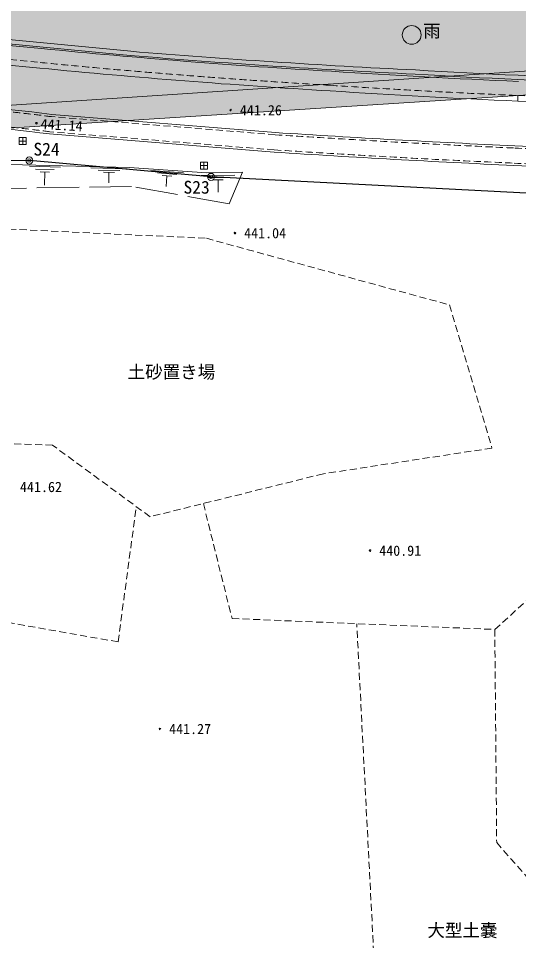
# Model space of a CAD drawing. Units: millimetres, scale not verified. Extents: x 5000 to 205306, y 4475 to 281715.
# Drawn here: x 82882 to 100708, y 84420 to 117298 of the extents above; entities that cross this region are included whole.
import ezdxf
from ezdxf.enums import TextEntityAlignment as Align

# ---------------------------------------------------------------- set-up
doc = ezdxf.new("R2010")
doc.units = ezdxf.units.MM
doc.header["$LTSCALE"] = 250
doc.header["$PDMODE"] = 32
doc.header["$PDSIZE"] = 125
doc.linetypes.add('DASHED', pattern=[7.5, 6, -1.5])
doc.linetypes.add('USER3', pattern=[1.5, 1, -0.5])
for name, color, linetype, lineweight in [('プロットマーク', 5, 'Continuous', 13), ('ベクトルデータ', 30, 'Continuous', 13), ('汎用Layer', 7, 'Continuous', 13), ('測量図', 6, 'Continuous', 25), ('点名', 6, 'Continuous', 13), ('独標', 7, 'Continuous', 13), ('現況', 7, 'Continuous', 13)]:
    doc.layers.add(name, color=color, linetype=linetype, lineweight=lineweight)
doc.layers.add('道・水路', color=254, linetype='Continuous')
doc.styles.add('ＭＳ ゴシック', font='')
doc.styles.add('ＭＳ 明朝', font='')
doc.styles.get('ＭＳ ゴシック').set_extended_font_data('MS Gothic')
doc.styles.get('ＭＳ 明朝').set_extended_font_data('MS Mincho')

msp = doc.modelspace()

# ---------------------------------------------------------------- hatches: boundary and pattern name
at = {"layer": '独標'}
for points in [[(90419.1, 114028.2, 0.41421), (90449.1, 113998.2, 0.41421)], [(87895.5, 91964.8, 0.41421), (87925.5, 91934.8, 0.41421)]]:
    msp.add_hatch(color=256, dxfattribs=at).paths.add_polyline_path(points)
h = msp.add_hatch(color=256, dxfattribs=at)
edge = h.paths.add_edge_path()
edge.add_ellipse((83523.5, 113560), major_axis=(23, 19.3), ratio=1, start_angle=140, end_angle=-40)
h = msp.add_hatch(color=256, dxfattribs=at)
edge = h.paths.add_edge_path()
edge.add_ellipse((90598.8, 109644.3), major_axis=(23, 19.3), ratio=1, start_angle=140, end_angle=-40)
h = msp.add_hatch(color=256, dxfattribs=at)
edge = h.paths.add_edge_path()
edge.add_ellipse((95415.6, 98321.5), major_axis=(23, 19.3), ratio=1, start_angle=140, end_angle=-40)
at = {"layer": '道・水路'}
for color, points in [(256, [(129191, 124211.6), (130981.9, 124310.5), (133649.5, 124448.6), (161326.6, 125956.5), (172380.1, 125739.2), (175068.9, 125753.2), (190022.7, 125498.8), (196623.1, 125929.6), (202005.1, 126428.9), (202005.1, 117113.2), (201288.5, 117070.1), (201029.4, 118038), (192212.3, 119262.8), (189616.5, 118700.8), (165724.3, 119295.8), (153188, 118923), (138192.6, 117935.6), (131377.7, 117415.3), (118886, 116575.5), (110602.4, 116058.6), (73473.8, 113603), (73518.7, 112808.3), (73396.6, 112800.5), (72971.3, 112182.7), (71362, 109845.1), (70823.3, 109062.7), (70680.8, 101076.1), (70261.1, 94545.4), (66929.1, 20630.6), (69957.6, 21809.8), (108771.4, 36437.2), (143328, 49589.7), (156830, 54332.2), (159745.1, 51213.3), (117587.2, 35591), (55567.9, 12897.4), (53734.1, 12140.8), (38185.3, 5704.1), (34928.9, 5704.1), (34328.5, 8117.7), (54647.1, 16455.1), (62550.2, 19373.3), (63908.9, 23521.7), (64643.2, 46960.2), (64843.9, 52456.5), (67043.2, 101910.3), (67024.8, 102977.7), (65898.6, 112058.1), (63950, 110780.8), (59350.4, 108134.2), (52596, 102601.8), (47040.1, 98966.2), (43860.5, 98011.4), (38899.8, 97124.6), (26990.7, 94712.6), (26616.7, 97619.3), (38699.5, 100028.3), (42755.1, 100710.8), (46959.8, 102126.5), (51319.8, 105229.7), (60229.7, 112154.8), (61619.1, 113226.2), (68253.5, 117098), (69636.1, 119433), (72762.1, 126783), (79650.2, 142745.7), (82511.3, 142745.7), (75834.2, 126947.8), (75471, 126110.7), (73258.7, 120992)]), (7, [(165724.3, 119295.8), (189616.5, 118700.8), (193792, 118695.6), (200967.5, 119261), (201226.6, 118293.1), (195250.8, 117784.5), (192538.7, 117668.2), (184230, 117810.5), (173866.5, 118109), (173462.5, 118107.3), (163881, 118068), (152682.9, 117861.9), (139105.2, 117082.7), (130377.3, 116488.7), (118703.6, 115704), (73518.7, 112808.3), (73473.8, 113603), (110602.4, 116058.6), (118886, 116575.5), (131377.7, 117415.3), (138192.6, 117935.6), (153188, 118923)])]:
    msp.add_hatch(color=color, dxfattribs=at).paths.add_polyline_path(points)

# ---------------------------------------------------------------- linework, layer by layer
at = {"layer": 'プロットマーク'}
for p, q in [((82908, 112925.2), (83158, 112925.2)), ((83033, 112800.2), (83033, 113050.2)), ((89495.5, 111927.3), (89495.5, 112177.3)), ((89370.5, 112052.3), (89620.5, 112052.3))]:
    msp.add_line(p, q, dxfattribs=at)
for points in [[(82908, 112800.2), (83158, 112800.2), (83158, 113050.2), (82908, 113050.2)], [(89370.5, 111927.3), (89620.5, 111927.3), (89620.5, 112177.3), (89370.5, 112177.3)]]:
    msp.add_lwpolyline(points, close=True, dxfattribs=at)
at = {"layer": 'プロットマーク', "color": 6}
for centre in [(83271.2, 112233), (89744.9, 111648.9)]:
    msp.add_circle(centre, 125, dxfattribs=at)
for p in [(83271.2, 112233), (89744.9, 111648.9)]:
    msp.add_point(p, dxfattribs=at)
at = {"layer": 'ベクトルデータ', "color": 5}
for p, q in [((110221.1, 115160.3), (89763, 113848.8)), ((89763, 113848.8), (83276.4, 113433)), ((83276.4, 113433), (73396.6, 112800.5))]:
    msp.add_line(p, q, dxfattribs=at)
for points in [[(73518.7, 112807.5), (73473.8, 113603), (110602.4, 116058.6), (118886, 116575.5), (131377.7, 117415.3), (138192.6, 117935.6), (153188, 118923), (165724.3, 119295.8), (189616.5, 118700.8), (193792, 118695.6), (197933.2, 118930.8)], [(197933.2, 114775.2), (186431, 112987.2), (187521.7, 107290.3), (187889.5, 103791.1), (186633.8, 103639.9), (183073.1, 102978.2), (180018.9, 102708.5), (179324.5, 102620.5), (175621.6, 112621.8), (174082.1, 112441.4), (170285.8, 112608.3), (150303.9, 111758.2), (144153.9, 111771.5), (139673.2, 111606.5), (130725.1, 110252.1), (118866.4, 109261.6), (110167.5, 110591.6), (89744.9, 111648.9), (83271.2, 112233), (72971.3, 112182.7)]]:
    msp.add_lwpolyline(points, dxfattribs=at)
at = {"layer": '測量図'}
msp.add_lwpolyline([(110167.5, 110591.6), (89744.9, 111648.9), (83271.2, 112233), (72971.3, 112182.7), (71362, 109845.1), (70812.5, 108412.7), (70680.8, 101076.1), (70261.1, 94545.4), (70234.7, 93008.3), (70639.5, 82101.6), (70646.4, 72987.3), (70686.8, 52916.5), (70562.2, 40717.1), (69761.8, 32908), (69957.6, 21809.8), (108771.4, 36437.2)], dxfattribs=at)
at = {"layer": '独標'}
for points in [[(90419.1, 114028.2, 0.41421), (90449.1, 113998.2, 0.41421)], [(87895.5, 91964.8, 0.41421), (87925.5, 91934.8, 0.41421)]]:
    msp.add_lwpolyline(points, format="xyb", close=True, dxfattribs=at)
for centre, start, end in [((90449.1, 114028.2), 0, 180), ((83523.5, 113560), 359.99898, 180.00102), ((83523.5, 113560), 180, 360), ((90598.8, 109644.3), 359.99898, 180.00102), ((90598.8, 109644.3), 180, 360), ((95415.6, 98321.5), 359.99898, 180.00102), ((95415.6, 98321.5), 180, 360), ((87925.5, 91964.8), 0, 180)]:
    msp.add_arc(centre, 30, start, end, dxfattribs=at)
at = {"layer": '現況'}
for p, q in [((74781.2, 117087.8), (83706.4, 116224.3)), ((75024.4, 117115.6), (86870.2, 115976.9)), ((75050.1, 117263.8), (86883.6, 116126.3)), ((74713.8, 116391.1), (83638.5, 115527.6)), ((100688.4, 114551.6), (100679.8, 114351.7)), ((100680.3, 114351.7), (103752, 114235.7)), ((92043.4, 113230.1), (84066.6, 113876)), ((91992.3, 112531.9), (83993.1, 113179.7)), ((83276.1, 112026.1), (84381.3, 111997.9)), ((83494.7, 111926.5), (84157.8, 111909.6)), ((83658.1, 111828.3), (83989.7, 111819.9)), ((83823.9, 111824.1), (83811.9, 111351.6)), ((85462.7, 111970.4), (86758.1, 111940.3)), ((85720.1, 111891.7), (86497.3, 111873.7)), ((85912.7, 111814.6), (86301.3, 111805.5)), ((86107, 111810), (86098.4, 111439.6)), ((87606.5, 111879.9), (88765.9, 111797.5)), ((87833, 111788.3), (88528.7, 111738.8)), ((90872.1, 111811.4), (89594.1, 111788.7)), ((88001.6, 111700.8), (88349.4, 111676)), ((88175.5, 111688.4), (88148.1, 111302.8)), ((89401, 111702.5), (90599, 111706.5)), ((89640.9, 111621.3), (90359.7, 111623.8)), ((89820.9, 111540), (90180.3, 111541.2)), ((90000.6, 111540.6), (90002.1, 111107.6))]:
    msp.add_line(p, q, dxfattribs=at)
at = {"layer": '現況', "linetype": 'USER3'}
for p, q in [((74733, 116590.2), (83657.9, 115726.7)), ((100688.4, 114551.6), (103759.5, 114435.5)), ((92037.6, 113150.3), (84058.2, 113796.4)), ((91998.2, 112611.7), (84001.5, 113259.3)), ((99862.1, 95512.3), (106118.8, 101172.4)), ((95563.6, 83607.3), (94940.9, 95717.5))]:
    msp.add_line(p, q, dxfattribs=at)
at = {"layer": '現況'}
msp.add_lwpolyline([(89594.1, 111788.7), (86823, 111985.7), (80164.8, 112155.4)], dxfattribs=at)
at = {"layer": '現況', "linetype": 'DASHED'}
for points in [[(90872.1, 111811.4), (90395.1, 110693.1), (86917.1, 111310.4)], [(86917.1, 111310.4), (79731.5, 111196.4), (74980.5, 111007.6)]]:
    msp.add_lwpolyline(points, dxfattribs=at)
at = {"layer": '現況', "linetype": 'USER3'}
msp.add_lwpolyline([(77739, 107593), (82550.9, 109786.6), (89579.7, 109458.1), (98251.7, 107083), (99759.4, 101978.7), (93751.7, 101063.1), (87575.5, 99532.5), (84099, 102081.9), (78166.3, 102293.7)], close=True, dxfattribs=at)
for points in [[(89473.3, 100002.8), (90495.5, 95902.9), (99862.1, 95512.3), (99928.6, 87911.3)], [(70471.1, 82562.6), (72823, 84131.8), (72896.9, 92251.4), (73256.3, 95926.5), (74549.1, 96308.8), (80276.7, 96152.3), (86435.9, 95069.2), (87080.9, 99895.2)], [(99928.6, 87911.3), (102132.6, 85427.1), (102597.3, 80472), (106247.9, 75249.7)]]:
    msp.add_lwpolyline(points, dxfattribs=at)
at = {"layer": '現況'}
msp.add_circle((96898.8, 116711.6), 335, dxfattribs=at)
for centre, radius, start, end in [((109669.3, 380881.4), 265927.5, 264.3972, 266.62962), ((112046.1, 422033), 306939.8, 265.29769, 267.19654), ((112046.1, 422033), 307089.8, 265.2975, 267.1964), ((109669.3, 380881.4), 266627.5, 264.3973, 266.62909), ((113128.8, 405152), 290366.6, 266.22971, 267.54845), ((111361.4, 357237.7), 242201.3, 266.60861, 268.34046), ((111361.4, 357237.7), 242351.3, 266.60879, 268.34033), ((113128.8, 405152), 291066.6, 266.23019, 267.54879), ((77011.4, 59668.6), 54664.6, 82.58458, 94.5703), ((77011.4, 59668.6), 53964.6, 82.56656, 94.58398), ((119947.7, 539690.7), 427372.5, 266.25634, 267.40209), ((119947.7, 539690.7), 428072.5, 266.25562, 267.40212), ((112731.6, 384409.9), 271924.3, 267.438, 269.31707), ((112731.6, 384409.9), 272624.3, 267.43795, 269.31671)]:
    msp.add_arc(centre, radius, start, end, dxfattribs=at)
at = {"layer": '現況', "linetype": 'USER3'}
for centre, radius, start, end in [((109669.3, 380881.4), 266427.5, 264.39727, 266.62924), ((113128.8, 405152), 290866.6, 266.23005, 267.54869), ((77011.4, 59668.6), 54584.6, 82.58254, 94.57185), ((77011.4, 59668.6), 54044.6, 82.56864, 94.5824), ((119947.7, 539690.7), 427452.5, 266.25626, 267.40209), ((119947.7, 539690.7), 427992.5, 266.2557, 267.40211), ((112731.6, 384409.9), 272004.3, 267.43799, 269.31703), ((112731.6, 384409.9), 272544.3, 267.43796, 269.31675)]:
    msp.add_arc(centre, radius, start, end, dxfattribs=at)

# ---------------------------------------------------------------- texts
at = {"layer": '汎用Layer', "style": 'ＭＳ ゴシック'}
for s, p in [('雨', (97308.7, 116488.7)), ('土砂置き場', (86772.2, 104326.7)), ('大型土嚢', (97458.2, 84416))]:
    msp.add_text(s, height=458.2, dxfattribs=at).set_placement(p, align=Align.BOTTOM_LEFT)
at = {"layer": '点名', "style": 'ＭＳ 明朝'}
for s, p in [('S24', (83416.5, 112270.1)), ('S23', (88765, 110913.2))]:
    msp.add_text(s, height=458.2, dxfattribs=at).set_placement(p, align=Align.BOTTOM_LEFT)
at = {"layer": '独標', "style": 'ＭＳ ゴシック'}
for s, p in [('441.26', (91524.1, 114028.2)), ('441.04', (91673.8, 109644.3)), ('441.62', (83685.2, 100594.5)), ('440.91', (96490.6, 98321.5)), ('441.27', (89000.5, 91964.8))]:
    msp.add_text(s, height=366.6, dxfattribs=at).set_placement(p, align=Align.MIDDLE_CENTER)
msp.add_text('441.14', height=366.6, rotation=356.698, dxfattribs=at).set_placement((84422.4, 113498.3), align=Align.MIDDLE_CENTER)

doc.saveas('drawing.dxf')
